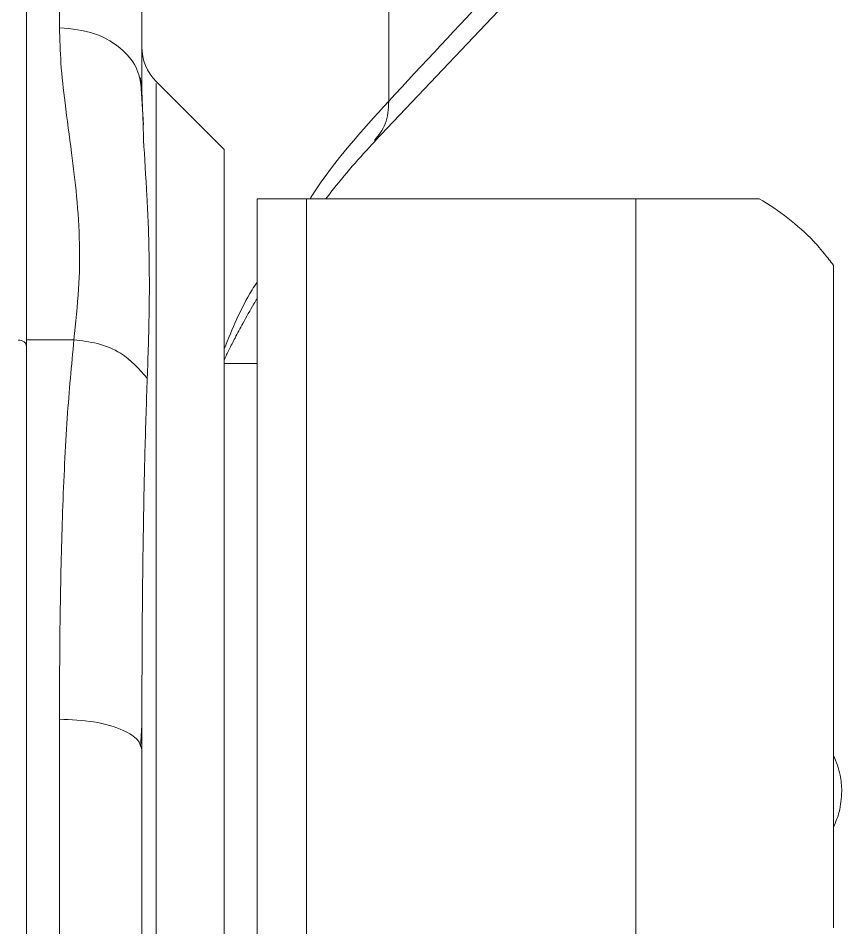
# Model space of a CAD drawing. Header units: millimetres. Extents: x 169 to 14583, y -399 to 10804.
# Drawn here: x 9176.5 to 9226.5, y 2689.7 to 2744.9 of the extents above; entities that cross this region are included whole.
import ezdxf

# ---------------------------------------------------------------- set-up
doc = ezdxf.new("R2010")
doc.units = ezdxf.units.MM
doc.header["$LTSCALE"] = 35

msp = doc.modelspace()

# ---------------------------------------------------------------- linework, layer by layer
at = {"color": 7, "linetype": 'Continuous', "lineweight": 18}
for p, q in [((9198.958, 2844.901), (9198.958, 2739.894)), ((9176.967, 2725.395), (9176.967, 2841.745)), ((9178.967, 2744.363), (9178.967, 2804.181)), ((9183.967, 2740.523), (9183.967, 2760.417)), ((9198.117, 2737.474), (9209.244, 2749.218)), ((9184.073, 2738.462), (9183.888, 2741.31)), ((9188.967, 2736.964), (9184.846, 2741.085)), ((9184.043, 2738.459), (9183.967, 2740.523)), ((9213.967, 2733.964), (9193.967, 2733.964)), ((9176.967, 2725.395), (9179.844, 2725.395)), ((9190.967, 2723.964), (9188.967, 2723.964)), ((9183.884, 2700.676), (9183.968, 2701.98))]:
    msp.add_line(p, q, dxfattribs=at)
for centre, radius, start, end in [((9186.967, 2743.206), 3, 180, 225), ((9213.967, 2720.964), 15, 43.9638, 60.1102)]:
    msp.add_arc(centre, radius, start, end, dxfattribs=at)
for points, knots in [([(9198.958, 2739.894), (9201.055, 2742.159), (9204.8, 2746.204), (9208.548, 2750.06), (9210.198, 2751.757)], [0, 0, 0, 0, 0.55996, 1, 1, 1, 1]), ([(9179.844, 2725.395), (9179.954, 2726.428), (9180.159, 2728.373), (9180.22, 2731.288), (9180.034, 2734.044), (9179.698, 2736.895), (9179.318, 2739.586), (9179.03, 2742.12), (9178.987, 2743.646), (9178.967, 2744.363)], [0, 0, 0, 0, 0.1635796, 0.3077055, 0.459955, 0.5990461, 0.75907, 0.8866728, 1, 1, 1, 1]), ([(9178.967, 2744.363), (9179.701, 2744.291), (9181.168, 2744.146), (9182.812, 2743.118), (9183.792, 2741.852), (9183.909, 2740.966), (9183.967, 2740.523)], [0, 0, 0, 0, 0.279619, 0.559238, 0.779619, 1, 1, 1, 1]), ([(9184.846, 2661.101), (9184.846, 2663.288), (9184.846, 2667.664), (9184.846, 2674.654), (9184.846, 2681.806), (9184.846, 2689.039), (9184.846, 2696.216), (9184.846, 2703.219), (9184.846, 2709.926), (9184.846, 2716.223), (9184.846, 2722.003), (9184.846, 2727.165), (9184.846, 2731.624), (9184.846, 2735.298), (9184.846, 2738.14), (9184.846, 2740.045), (9184.846, 2741.025), (9184.846, 2740.984), (9184.846, 2740.97)], [0, 0, 0, 0, 0.064206, 0.128412, 0.192617, 0.256823, 0.321029, 0.385235, 0.449441, 0.513647, 0.577852, 0.642058, 0.706264, 0.77047, 0.834676, 0.898882, 0.963087, 1, 1, 1, 1]), ([(9194.181, 2733.964), (9194.257, 2734.084), (9195.573, 2736.17), (9197.316, 2738.088), (9198.958, 2739.894)], [0, 0, 0, 0, 0.05755, 1, 1, 1, 1]), ([(9198.088, 2737.501), (9198.345, 2737.822), (9198.878, 2738.487), (9198.931, 2739.414), (9198.958, 2739.894)], [0, 0, 0, 0, 0.481725, 1, 1, 1, 1]), ([(9184.296, 2723.065), (9184.343, 2724.418), (9184.435, 2727.075), (9184.422, 2730.766), (9184.291, 2734.265), (9184.097, 2736.849), (9184.054, 2738.153), (9184.043, 2738.459)], [0, 0, 0, 0, 0.225551, 0.442985, 0.673919, 0.923406, 1, 1, 1, 1]), ([(9195.144, 2733.964), (9195.245, 2734.1), (9196.147, 2735.307), (9197.196, 2736.455), (9198.127, 2737.473)], [0, 0, 0, 0, 0.112742, 1, 1, 1, 1]), ([(9188.967, 2662.96), (9188.967, 2665.398), (9188.967, 2670.274), (9188.967, 2678.126), (9188.967, 2686.13), (9188.967, 2694.142), (9188.967, 2701.948), (9188.967, 2709.363), (9188.967, 2716.2), (9188.967, 2722.294), (9188.967, 2727.491), (9188.967, 2731.673), (9188.967, 2734.704), (9188.967, 2736.619), (9188.967, 2736.843), (9188.967, 2736.955)], [0, 0, 0, 0, 0.077004, 0.154009, 0.231013, 0.308018, 0.385022, 0.462026, 0.539031, 0.616035, 0.693039, 0.770044, 0.847048, 0.924053, 1, 1, 1, 1]), ([(9190.967, 2733.964), (9190.967, 2733.44), (9190.967, 2732.393), (9190.961, 2729.649), (9190.96, 2727.074), (9190.962, 2725.251), (9190.962, 2724.668), (9190.963, 2724.07), (9190.965, 2723.457), (9190.966, 2722.83), (9190.967, 2722.358), (9190.967, 2721.952), (9190.967, 2721.526), (9190.967, 2720.566), (9190.965, 2719.01), (9190.964, 2717.092), (9190.963, 2715.233), (9190.962, 2713.655), (9190.962, 2710.584), (9190.963, 2707.611), (9190.964, 2704.766), (9190.965, 2703.873), (9190.965, 2702.972), (9190.966, 2702.065), (9190.966, 2701.152), (9190.967, 2700.322), (9190.967, 2699.373), (9190.967, 2698.097), (9190.966, 2696.188), (9190.964, 2694.084), (9190.963, 2692.047), (9190.963, 2690.343), (9190.962, 2688.774), (9190.962, 2685.326), (9190.963, 2682.064), (9190.964, 2678.997), (9190.965, 2678.045), (9190.965, 2677.095), (9190.966, 2676.149), (9190.966, 2675.206), (9190.967, 2674.359), (9190.967, 2673.399), (9190.967, 2672.124), (9190.966, 2670.25), (9190.964, 2668.238), (9190.963, 2666.338), (9190.963, 2664.78), (9190.962, 2663.374), (9190.962, 2660.569), (9190.963, 2656.454), (9190.966, 2653.212), (9190.967, 2651.591)], [0, 0, 0, 0, 0.062482, 0.1249601, 0.1949226, 0.2040924, 0.2132623, 0.2224321, 0.231602, 0.240772, 0.2499421, 0.2518812, 0.2579378, 0.2677719, 0.2913611, 0.3196821, 0.3400603, 0.3584941, 0.3749837, 0.4449461, 0.4541164, 0.4632866, 0.472457, 0.4816273, 0.4907978, 0.4999683, 0.5064667, 0.5190529, 0.5377261, 0.5624853, 0.5801427, 0.5964497, 0.6114065, 0.625013, 0.6949754, 0.7041457, 0.713316, 0.7224863, 0.7316566, 0.7408271, 0.7499976, 0.756496, 0.7690822, 0.7877554, 0.8125146, 0.830172, 0.846479, 0.8614358, 0.8750423, 0.9375206, 1, 1, 1, 1]), ([(9190.967, 2733.964), (9191.147, 2733.964), (9191.475, 2733.964), (9192.203, 2733.964), (9192.921, 2733.964), (9193.528, 2733.964), (9193.824, 2733.964), (9193.967, 2733.964)], [0, 0, 0, 0, 0.345878, 0.6282645, 0.8364346, 0.9211368, 1, 1, 1, 1]), ([(9221.438, 2733.964), (9221.431, 2733.964), (9221.416, 2733.963), (9221.197, 2733.964), (9220.862, 2733.963), (9220.427, 2733.963), (9219.833, 2733.964), (9219.055, 2733.963), (9218.084, 2733.964), (9217.189, 2733.963), (9216.476, 2733.963), (9215.809, 2733.964), (9214.976, 2733.963), (9214.3, 2733.964), (9213.967, 2733.964)], [0, 0, 0, 0, 0.108072, 0.230775, 0.331658, 0.428054, 0.520741, 0.6307, 0.731219, 0.810208, 0.847211, 0.883002, 0.942466, 1, 1, 1, 1]), ([(9224.764, 2731.376), (9224.765, 2731.375), (9224.797, 2731.345), (9225.016, 2731.105), (9225.418, 2730.64), (9225.776, 2730.164), (9225.967, 2729.91)], [0, 0, 0, 0, 0.008952, 0.291177, 0.623035, 1, 1, 1, 1]), ([(9225.967, 2729.91), (9225.967, 2729.764), (9225.967, 2729.471), (9225.967, 2728.228), (9225.967, 2726.414), (9225.967, 2724.033), (9225.967, 2721.112), (9225.967, 2717.69), (9225.967, 2713.818), (9225.967, 2709.527), (9225.967, 2704.881), (9225.967, 2699.974), (9225.967, 2694.884), (9225.967, 2691.407), (9225.967, 2689.668)], [0, 0, 0, 0, 0.08309, 0.166024, 0.250014, 0.333986, 0.416912, 0.500001, 0.583076, 0.666005, 0.749996, 0.833982, 0.916913, 1, 1, 1, 1]), ([(9188.967, 2724.844), (9189.463, 2726.065), (9190.027, 2727.454), (9190.861, 2728.745), (9190.962, 2728.901)], [0, 0, 0, 0, 0.879015, 1, 1, 1, 1]), ([(9188.967, 2724.191), (9189.067, 2724.396), (9189.281, 2724.837), (9189.658, 2725.571), (9190.156, 2726.499), (9190.598, 2727.296), (9190.9, 2727.792), (9190.962, 2727.894)], [0, 0, 0, 0, 0.161806, 0.347969, 0.587012, 0.91508, 1, 1, 1, 1]), ([(9176.967, 2673.651), (9176.967, 2676.066), (9176.967, 2680.885), (9176.967, 2688.138), (9176.967, 2695.269), (9176.967, 2702.186), (9176.967, 2708.771), (9176.967, 2714.899), (9176.967, 2720.547), (9176.967, 2723.777), (9176.967, 2725.395)], [0, 0, 0, 0, 0.12525, 0.2500107, 0.3747663, 0.5000006, 0.6252388, 0.7500009, 0.8747627, 1, 1, 1, 1]), ([(9178.967, 2702.342), (9178.969, 2703.506), (9178.974, 2705.798), (9179.01, 2709.053), (9179.069, 2712.099), (9179.187, 2716.051), (9179.399, 2720.661), (9179.699, 2723.849), (9179.844, 2725.395)], [0, 0, 0, 0, 0.131619, 0.259004, 0.382159, 0.501093, 0.75818, 1, 1, 1, 1]), ([(9179.844, 2725.395), (9180.323, 2725.339), (9181.318, 2725.223), (9183.024, 2724.52), (9183.812, 2723.619), (9184.296, 2723.065)], [0, 0, 0, 0, 0.262958, 0.546376, 1, 1, 1, 1]), ([(9183.967, 2700.488), (9183.971, 2702.81), (9183.978, 2707.469), (9184.045, 2713.504), (9184.147, 2718.747), (9184.246, 2721.623), (9184.296, 2723.065)], [0, 0, 0, 0, 0.27751, 0.55686, 0.777796, 1, 1, 1, 1]), ([(9178.967, 2673.721), (9178.967, 2676.437), (9178.967, 2681.867), (9178.967, 2689.443), (9178.967, 2696.306), (9178.967, 2700.33), (9178.967, 2702.342)], [0, 0, 0, 0, 0.279961, 0.559922, 0.779961, 1, 1, 1, 1]), ([(9178.967, 2702.342), (9179.676, 2702.309), (9181.15, 2702.241), (9182.827, 2701.74), (9183.803, 2701.116), (9183.914, 2700.692), (9183.967, 2700.488)], [0, 0, 0, 0, 0.270261, 0.562429, 0.789736, 1, 1, 1, 1]), ([(9183.967, 2671.432), (9183.967, 2671.98), (9183.967, 2673.338), (9183.967, 2675.786), (9183.967, 2678.607), (9183.967, 2681.433), (9183.967, 2683.897), (9183.967, 2686.323), (9183.967, 2688.935), (9183.967, 2692.036), (9183.967, 2695.287), (9183.967, 2698.175), (9183.967, 2699.836), (9183.967, 2700.488)], [0, 0, 0, 0, 0.056361, 0.139696, 0.249994, 0.342914, 0.426252, 0.500011, 0.589667, 0.693118, 0.819427, 0.929131, 1, 1, 1, 1]), ([(9225.967, 2700.143), (9226.127, 2699.751), (9226.412, 2699.05), (9226.45, 2698.296), (9226.467, 2697.964)], [0, 0, 0, 0, 0.55975, 1, 1, 1, 1]), ([(9226.467, 2697.964), (9226.44, 2697.541), (9226.391, 2696.786), (9226.097, 2696.09), (9225.967, 2695.784)], [0, 0, 0, 0, 0.559749, 1, 1, 1, 1])]:
    msp.add_open_spline(points, degree=3, knots=knots, dxfattribs=at)
for points in [[(9193.967, 2733.964), (9193.967, 2733.383), (9193.967, 2732.222), (9193.967, 2729.739), (9193.967, 2726.75), (9193.967, 2723.239), (9193.967, 2719.265), (9193.967, 2714.871), (9193.967, 2710.116), (9193.967, 2705.058), (9193.967, 2699.761), (9193.967, 2694.291), (9193.967, 2688.717), (9193.967, 2683.108), (9193.967, 2677.534), (9193.967, 2672.071), (9193.967, 2666.76), (9193.967, 2663.435), (9193.967, 2661.772)], [(9213.967, 2733.964), (9213.967, 2733.093), (9213.967, 2731.352), (9213.967, 2727.236), (9213.967, 2722.143), (9213.967, 2716.092), (9213.967, 2709.27), (9213.967, 2701.843), (9213.967, 2694.007), (9213.967, 2688.645), (9213.967, 2685.964)], [(9176.967, 2725), (9176.959, 2725.051), (9176.944, 2725.154), (9176.824, 2725.282), (9176.654, 2725.37), (9176.521, 2725.38), (9176.454, 2725.384)]]:
    msp.add_open_spline(points, degree=3, dxfattribs=at)

doc.saveas('drawing.dxf')
